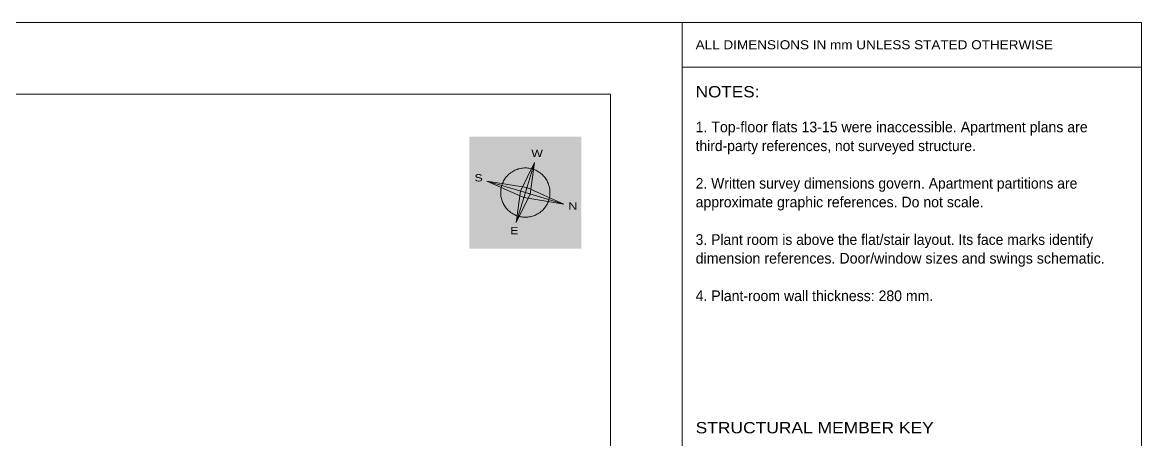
# Paper-space layout '01 Roof Support Layout' of a CAD drawing. Header units: millimetres. Extents: x 5 to 415, y 5 to 287.
# Drawn here: x 238.3 to 414.5, y 221.8 to 287.5 of the extents above; entities that cross this region are included whole.
import ezdxf

# ---------------------------------------------------------------- set-up
doc = ezdxf.new("R2010")
doc.units = ezdxf.units.MM
doc.layers.add('SHEET_GEOMETRY', color=7, linetype='Continuous')
doc.layers.add('SHEET_TEXT', color=7, linetype='Continuous')

# ---------------------------------------------------------------- blocks, each defined once
blk = doc.blocks.new('SHEET_01_ROOF')
at = {"layer": 'SHEET_GEOMETRY', "lineweight": 15}
for p, q in [((4.94, 287.48), (414.51, 287.48)), ((342.19, 287.48), (342.19, 4.9)), ((414.51, 287.48), (414.51, 4.9)), ((342.19, 280.42), (414.51, 280.42)), ((15.88, 276.19), (330.91, 276.19)), ((330.91, 276.19), (330.91, 14.43))]:
    blk.add_line(p, q, dxfattribs=at)
at = {"layer": 'SHEET_GEOMETRY', "lineweight": 13}
for p, q in [((316.01, 264.25), (316.19, 264.32)), ((316.19, 264.32), (316.37, 264.38)), ((316.37, 264.38), (316.55, 264.43)), ((316.55, 264.43), (316.74, 264.47)), ((318.92, 265.4), (316.72, 260.9)), ((316.74, 264.47), (316.93, 264.5)), ((316.93, 264.5), (317.12, 264.53)), ((317.12, 264.53), (317.31, 264.54)), ((317.31, 264.54), (317.5, 264.54)), ((318.92, 265.4), (317.5, 260.66)), ((317.5, 260.66), (318.92, 265.4)), ((317.5, 264.54), (317.69, 264.54)), ((317.69, 264.54), (317.88, 264.53)), ((317.88, 264.53), (318.07, 264.5)), ((318.07, 264.5), (318.26, 264.47)), ((318.26, 264.47), (318.45, 264.43)), ((318.28, 260.43), (318.92, 265.4)), ((318.45, 264.43), (318.63, 264.38)), ((318.63, 264.38), (318.81, 264.32)), ((318.81, 264.32), (318.98, 264.25)), ((314.08, 262.49), (314.17, 262.66)), ((314.17, 262.66), (314.27, 262.82)), ((314.27, 262.82), (314.38, 262.97)), ((314.38, 262.97), (314.5, 263.12)), ((314.5, 263.12), (314.62, 263.27)), ((314.62, 263.27), (314.76, 263.41)), ((314.76, 263.41), (314.9, 263.54)), ((314.9, 263.54), (315.04, 263.67)), ((315.04, 263.67), (315.19, 263.78)), ((315.19, 263.78), (315.35, 263.89)), ((315.35, 263.89), (315.51, 263.99)), ((315.51, 263.99), (315.67, 264.09)), ((315.67, 264.09), (315.84, 264.17)), ((315.84, 264.17), (316.01, 264.25)), ((318.98, 264.25), (319.16, 264.17)), ((319.16, 264.17), (319.33, 264.09)), ((319.33, 264.09), (319.49, 263.99)), ((319.49, 263.99), (319.65, 263.89)), ((319.65, 263.89), (319.81, 263.78)), ((319.81, 263.78), (319.96, 263.67)), ((319.96, 263.67), (320.1, 263.54)), ((320.1, 263.54), (320.24, 263.41)), ((320.24, 263.41), (320.38, 263.27)), ((320.38, 263.27), (320.5, 263.12)), ((320.5, 263.12), (320.62, 262.97)), ((320.62, 262.97), (320.73, 262.82)), ((320.73, 262.82), (320.83, 262.66)), ((320.83, 262.66), (320.92, 262.49)), ((317.73, 261.44), (311.42, 262.48)), ((311.42, 262.48), (317.5, 260.66)), ((317.5, 260.66), (311.42, 262.48)), ((311.42, 262.48), (317.27, 259.89)), ((313.62, 260.86), (313.64, 261.05)), ((313.62, 260.66), (313.62, 260.86)), ((313.64, 261.05), (313.66, 261.24)), ((313.66, 261.24), (313.69, 261.42)), ((313.69, 261.42), (313.74, 261.61)), ((313.74, 261.61), (313.79, 261.79)), ((313.79, 261.79), (313.85, 261.97)), ((313.85, 261.97), (313.91, 262.15)), ((313.91, 262.15), (313.99, 262.32)), ((313.99, 262.32), (314.08, 262.49)), ((316.72, 260.9), (316.08, 255.93)), ((317.5, 260.66), (316.72, 260.9)), ((316.72, 260.9), (317.5, 260.66)), ((317.73, 261.44), (317.5, 260.66)), ((317.5, 260.66), (317.73, 261.44)), ((323.58, 258.84), (317.73, 261.44)), ((320.92, 262.49), (321.01, 262.32)), ((321.01, 262.32), (321.09, 262.15)), ((321.09, 262.15), (321.15, 261.97)), ((321.15, 261.97), (321.21, 261.79)), ((321.21, 261.79), (321.26, 261.61)), ((321.26, 261.61), (321.31, 261.42)), ((321.31, 261.42), (321.34, 261.24)), ((321.34, 261.24), (321.36, 261.05)), ((321.36, 261.05), (321.38, 260.86)), ((321.38, 260.86), (321.38, 260.66)), ((313.62, 260.47), (313.62, 260.66)), ((313.64, 260.28), (313.62, 260.47)), ((313.66, 260.09), (313.64, 260.28)), ((313.69, 259.9), (313.66, 260.09)), ((313.74, 259.72), (313.69, 259.9)), ((313.79, 259.54), (313.74, 259.72)), ((313.85, 259.36), (313.79, 259.54)), ((313.91, 259.18), (313.85, 259.36)), ((313.99, 259.01), (313.91, 259.18)), ((314.08, 258.84), (313.99, 259.01)), ((316.08, 255.93), (317.5, 260.66)), ((317.5, 260.66), (316.08, 255.93)), ((316.08, 255.93), (318.28, 260.43)), ((317.5, 260.66), (317.27, 259.89)), ((317.27, 259.89), (317.5, 260.66)), ((317.27, 259.89), (323.58, 258.84)), ((323.58, 258.84), (317.5, 260.66)), ((317.5, 260.66), (323.58, 258.84)), ((318.28, 260.43), (317.5, 260.66)), ((317.5, 260.66), (318.28, 260.43)), ((321.01, 259.01), (320.92, 258.84)), ((321.09, 259.18), (321.01, 259.01)), ((321.15, 259.36), (321.09, 259.18)), ((321.21, 259.54), (321.15, 259.36)), ((321.26, 259.72), (321.21, 259.54)), ((321.31, 259.9), (321.26, 259.72)), ((321.34, 260.09), (321.31, 259.9)), ((321.36, 260.28), (321.34, 260.09)), ((321.38, 260.47), (321.36, 260.28)), ((321.38, 260.66), (321.38, 260.47)), ((314.17, 258.67), (314.08, 258.84)), ((314.27, 258.51), (314.17, 258.67)), ((314.38, 258.36), (314.27, 258.51)), ((314.5, 258.2), (314.38, 258.36)), ((314.62, 258.06), (314.5, 258.2)), ((314.76, 257.92), (314.62, 258.06)), ((314.9, 257.79), (314.76, 257.92)), ((315.04, 257.66), (314.9, 257.79)), ((315.19, 257.54), (315.04, 257.66)), ((315.35, 257.44), (315.19, 257.54)), ((315.51, 257.33), (315.35, 257.44)), ((315.67, 257.24), (315.51, 257.33)), ((315.84, 257.16), (315.67, 257.24)), ((319.33, 257.24), (319.16, 257.16)), ((319.49, 257.33), (319.33, 257.24)), ((319.65, 257.44), (319.49, 257.33)), ((319.81, 257.54), (319.65, 257.44)), ((319.96, 257.66), (319.81, 257.54)), ((320.1, 257.79), (319.96, 257.66)), ((320.24, 257.92), (320.1, 257.79)), ((320.38, 258.06), (320.24, 257.92)), ((320.5, 258.2), (320.38, 258.06)), ((320.62, 258.36), (320.5, 258.2)), ((320.73, 258.51), (320.62, 258.36)), ((320.83, 258.67), (320.73, 258.51)), ((320.92, 258.84), (320.83, 258.67)), ((316.01, 257.08), (315.84, 257.16)), ((316.19, 257.01), (316.01, 257.08)), ((316.37, 256.95), (316.19, 257.01)), ((316.55, 256.9), (316.37, 256.95)), ((316.74, 256.86), (316.55, 256.9)), ((316.93, 256.83), (316.74, 256.86)), ((317.12, 256.8), (316.93, 256.83)), ((317.31, 256.79), (317.12, 256.8)), ((317.5, 256.78), (317.31, 256.79)), ((317.69, 256.79), (317.5, 256.78)), ((317.88, 256.8), (317.69, 256.79)), ((318.07, 256.83), (317.88, 256.8)), ((318.26, 256.86), (318.07, 256.83)), ((318.45, 256.9), (318.26, 256.86)), ((318.63, 256.95), (318.45, 256.9)), ((318.81, 257.01), (318.63, 256.95)), ((318.98, 257.08), (318.81, 257.01)), ((319.16, 257.16), (318.98, 257.08))]:
    blk.add_line(p, q, dxfattribs=at)
at = {"layer": 'SHEET_GEOMETRY', "color": 255}
blk.add_solid([(308.68, 251.84), (326.32, 251.84), (308.68, 269.48), (326.32, 269.48)], dxfattribs=at)
at = {"layer": 'SHEET_TEXT'}
for s, height, width, p in [('ALL DIMENSIONS IN mm UNLESS STATED OTHERWISE', 1.4224, 1.118274, (344.31, 283.24)), ('NOTES:', 1.778, 1.134062, (344.31, 275.66)), ('1. Top-floor flats 13-15 were inaccessible. Apartment plans are', 1.6764, 0.990621, (344.31, 270.16)), ('third-party references, not surveyed structure.', 1.6764, 0.972577, (344.31, 267.2)), ('W', 1.15, 1.255313, (318.44, 266.27)), ('S', 1.15, 1.276076, (309.49, 262.42)), ('2. Written survey dimensions govern. Apartment partitions are', 1.6764, 0.978199, (344.31, 261.29)), ('N', 1.15, 1.259507, (324.27, 257.97)), ('approximate graphic references. Do not scale.', 1.6764, 0.988639, (344.31, 258.34)), ('E', 1.15, 1.216724, (315.14, 254.11)), ('3. Plant room is above the flat/stair layout. Its face marks identify', 1.6764, 0.976833, (344.31, 252.43)), ('dimension references. Door/window sizes and swings schematic.', 1.6764, 0.997713, (344.31, 249.48)), ('4. Plant-room wall thickness: 280 mm.', 1.6764, 0.987614, (344.31, 243.57)), ('STRUCTURAL MEMBER KEY', 1.778, 1.153314, (344.31, 222.74))]:
    blk.add_text(s, height=height, dxfattribs=dict(at, width=width)).set_placement(p)

psp = doc.layouts.new('01 Roof Support Layout')

# ---------------------------------------------------------------- block references
psp.add_blockref('SHEET_01_ROOF', (0, 0))

doc.saveas('drawing.dxf')
